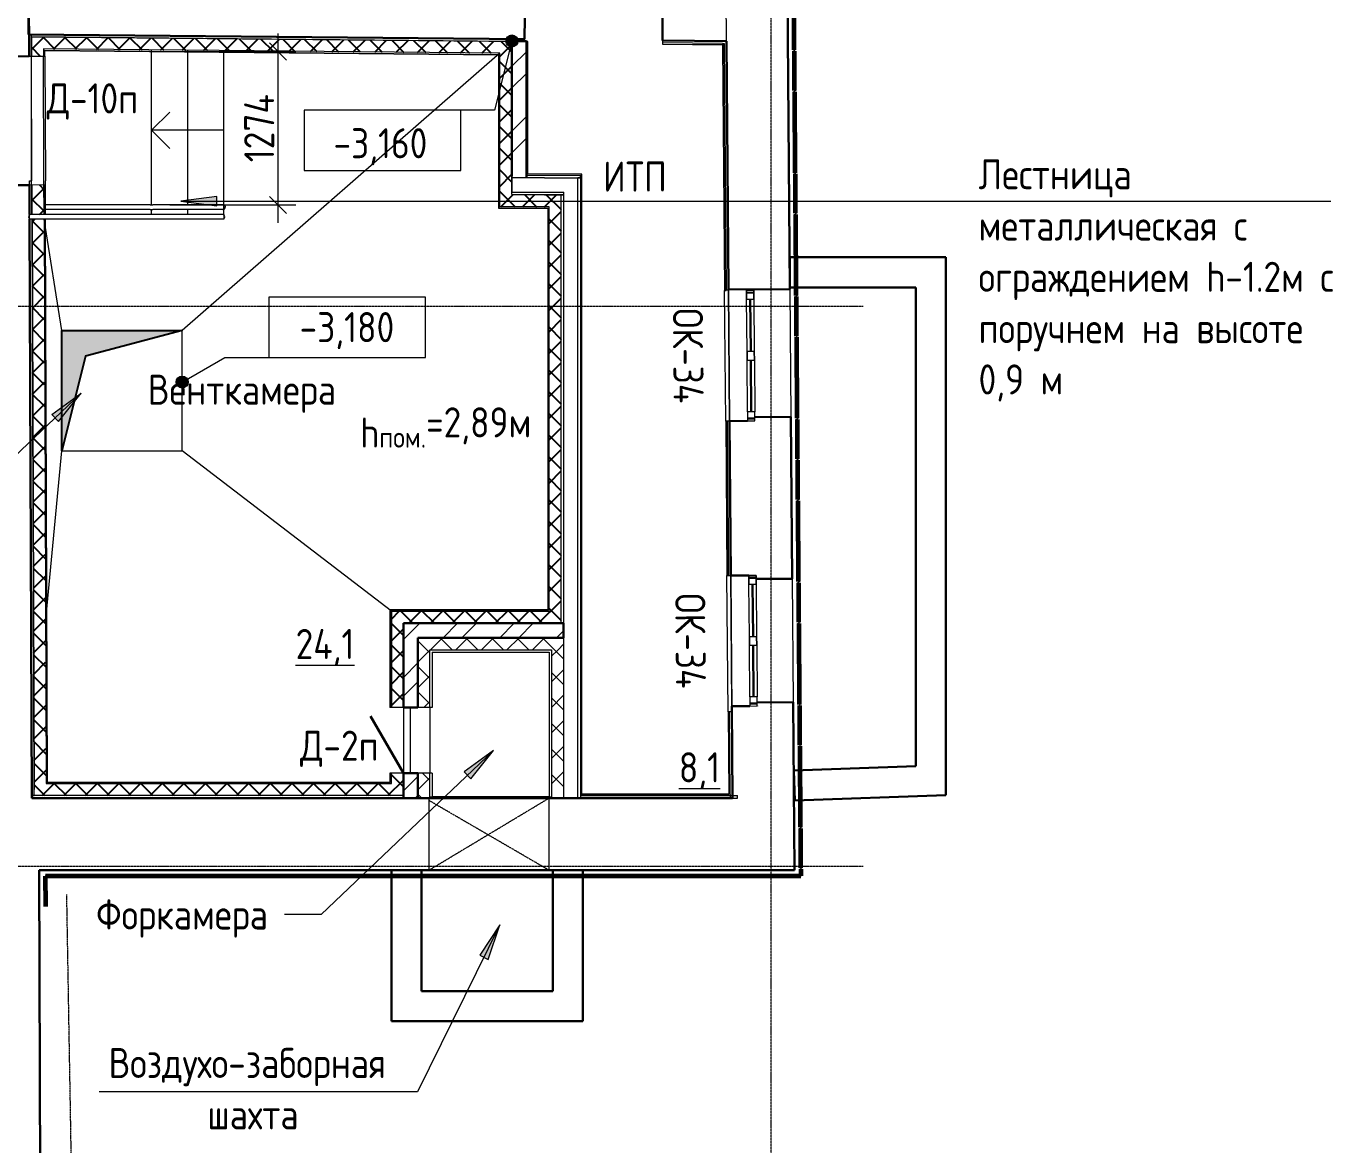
# Model space of a CAD drawing. Header units: millimetres. Extents: x 504091 to 2165846, y 135022 to 442887.
# Drawn here: x 617258 to 628117, y 203732 to 213026 of the extents above; entities that cross this region are included whole.
import ezdxf

# ---------------------------------------------------------------- set-up
doc = ezdxf.new("R2010")
doc.units = ezdxf.units.MM
for name, pattern in [('( Hidden )', [0.375, 0.25, -0.125]), ('ADSK_Линия сетки', [25, 20, -2.5, 0, -2.5]), ('ADSK_Штриховая_ш3 п1_5', [4.5, 3, -1.5]), ('ADSK_Штрихпунктирная 2 точки_ш15 п1_5 п1_5 п1_5', [19.5, 15, -1.5, 0, -1.5, 0, -1.5]), ('DASHED', [7, 5, -2, 0]), ('осеваяX2', [4, 2.5, -0.5, 0.5, -0.5])]:
    doc.linetypes.add(name, pattern=pattern)
doc.layers.get('Defpoints').update_dxf_attribs({"color": 255})
doc.layers.add('!Defpoints', color=255, linetype='Continuous', lineweight=5, plot=False)
for name, color, linetype, lineweight in [('_ Окна', 7, 'Continuous', 30), ('Аннотация', 7, 'Continuous', 9), ('ГИ', 204, 'DASHED', 70), ('Двери', 7, 'Continuous', 20), ('Лестницы', 7, 'Continuous', 18), ('Марки дверей', 7, 'Continuous', 20), ('Марки окон', 7, 'Continuous', 20), ('Марки помещений', 7, 'Continuous', 20), ('Ограждение', 7, 'Continuous', 18), ('Окна', 7, 'Continuous', 18), ('Оси', 165, 'осеваяX2', 13), ('отметки', 7, 'Continuous', 20), ('Перекрытие', 7, 'Continuous', 18), ('размеры', 7, 'Continuous', 9), ('Стены внутренние', 7, 'Continuous', 18), ('Стены наружные', 7, 'Continuous', 18), ('Стены несущие', 7, 'Continuous', 30), ('Стены отделка', 7, 'Continuous', 30), ('Стены перегородки', 7, 'Continuous', 30), ('Стены штриховка', 7, 'Continuous', 18), ('Стрелки вверх', 7, 'Continuous', 18)]:
    doc.layers.add(name, color=color, linetype=linetype, lineweight=lineweight)
doc.layers.add('Линии', color=7, linetype='Continuous', lineweight=9, true_color=0x00a600)
doc.layers.add('Штриховка', color=252, linetype='Continuous')
doc.styles.add('GOST Common_1', font='GOST_Common.ttf', dxfattribs={"width": 0.9, "height": 250})
doc.styles.add('GOST Common_2', font='GOST_Common.ttf', dxfattribs={"width": 0.9, "height": 200})
doc.dimstyles.new('ADSK_Основной_2_5_мм_Округление_до_1_мм', dxfattribs={"dimscale": 304.8, "dimtxt": 251.428749, "dimasz": 0.463911, "dimexe": 0.492126, "dimexo": 0.492126, "dimgap": 0.098425, "dimtad": 1, "dimdec": 0, "dimdsep": 46, "dimtxsty": 'GOST Common_1', "dimblk1": 'OBLIQUE', "dimblk2": 'OBLIQUE', "dimsah": 1, "dimcen": 0.09, "dimdle": 0.492126, "dimazin": 2, "dimtfac": 1, "dimtdec": 4, "dimtix": 1, "dimtmove": 0, "dimatfit": 3, "dimfxl": 0, "dimtvp": 1, "dimtolj": 1, "dimtzin": 0, "dimlwd": 20, "dimlwe": 20, "dimarcsym": 0})
pattern_1 = [(45, (568099.94, 197753.52), (-106.066, 106.066), []), (135, (568099.94, 197753.52), (-106.066, -106.066), [])]
pattern_2 = [(45, (568099.94, 197753.52), (-235.7317, 235.7317), []), (45, (568257.1, 197753.52), (-235.7317, 235.7317), [])]

# ---------------------------------------------------------------- blocks, each defined once
blk = doc.blocks.new('окна_rehau_двупольное - 1085х1220Н ОК34-3161617-План подвала')
at = {"layer": '_ Окна', "lineweight": 18}
for p, q in [((-542.5, -105), (-542.5, -45)), ((-542.5, -45), (-466.5, -45)), ((-466.5, -105), (-542.5, -105)), ((-466.5, -45), (-466.5, -105)), ((-35.5, -105), (-35.5, -45)), ((-35.5, -45), (40.5, -45)), ((40.5, -105), (-35.5, -105)), ((40.5, -45), (40.5, -105)), ((466.5, -45), (466.5, -105)), ((542.5, -45), (466.5, -45)), ((466.5, -105), (542.5, -105)), ((542.5, -105), (542.5, -45))]:
    blk.add_line(p, q, dxfattribs=at)
at = {"layer": '_ Окна'}
for p, q in [((-522.5, -105), (-522.5, -45)), ((-466.5, -75), (-35.5, -75)), ((40.5, -75), (466.5, -75)), ((522.5, -105), (522.5, -45))]:
    blk.add_line(p, q, dxfattribs=at)
at = {"layer": 'Окна'}
for p, q in [((-542.5, -45), (-542.5, -105)), ((-466.5, -45), (-542.5, -45)), ((-542.5, -105), (-466.5, -105)), ((-466.5, -45), (-35.5, -45)), ((-35.5, -105), (-466.5, -105)), ((40.5, -45), (-35.5, -45)), ((-35.5, -105), (40.5, -105)), ((40.5, -45), (466.5, -45)), ((466.5, -105), (40.5, -105)), ((542.5, -45), (466.5, -45)), ((466.5, -105), (542.5, -105)), ((542.5, -105), (542.5, -45))]:
    blk.add_line(p, q, dxfattribs=at)
blk = doc.blocks.new('AC_Дверь_Однопольная_Стальная - 545х1295 Л нов Д2п-6472559-План подвала')
at = {"layer": 'Двери', "lineweight": 30}
blk.add_line((-273, 60), (199, 333), dxfattribs=at)
blk = doc.blocks.new('Ограждение - 40-3256489-План подвала')
at = {"layer": 'Ограждение', "lineweight": 18}
blk.add_arc((0, 0), 20, 39.7748, 140.2252, dxfattribs=at)
blk = doc.blocks.new('Ограждение - 40-3098293-План подвала')
at = {"layer": 'Ограждение', "lineweight": 18}
blk.add_arc((0, 0), 20, 219.7748, 320.2252, dxfattribs=at)
blk = doc.blocks.new('Ограждение - Ограждение-3256397-План подвала')
at = {"layer": 'Ограждение'}
for p, q in [((49186, 13668), (49186, 13708)), ((50201, 13708), (49186, 13708)), ((50801, 13708), (50201, 13708)), ((50801, 13708), (50801, 13668)), ((50201, 13668), (49186, 13668)), ((50801, 13668), (50201, 13668))]:
    blk.add_line(p, q, dxfattribs=at)
for name, p, rotation in [('Ограждение - 40-3098293-План подвала', (49198, 13688), 269.9999999999997), ('Ограждение - 40-3256489-План подвала', (50789, 13688), 269.9999999999993)]:
    blk.add_blockref(name, p, dxfattribs=dict(rotation=rotation))
blk = doc.blocks.new('Тип перил - D40-V5-План подвала')
at = {"layer": 'Ограждение', "flags": 128}
for points in [[(50792, 13788), (50794, 13788), (50796, 13788), (50798, 13787), (50799, 13787), (50801, 13786), (50802, 13785), (50803, 13785), (50804, 13784), (50805, 13783), (50806, 13782), (50807, 13782), (50808, 13781), (50808, 13780), (50809, 13779), (50809, 13779), (50810, 13778), (50810, 13778), (50810, 13777), (50811, 13776), (50811, 13776), (50811, 13775), (50811, 13775), (50811, 13774), (50812, 13774), (50812, 13773), (50812, 13773), (50812, 13773), (50812, 13772), (50812, 13772), (50812, 13771), (50812, 13771), (50812, 13771), (50812, 13770), (50812, 13770), (50812, 13769), (50812, 13769), (50812, 13769), (50812, 13768), (50812, 13768), (50812, 13768)], [(50792, 13748), (50794, 13748), (50796, 13748), (50798, 13749), (50799, 13749), (50801, 13750), (50802, 13750), (50803, 13751), (50804, 13752), (50805, 13753), (50806, 13753), (50807, 13754), (50808, 13755), (50808, 13756), (50809, 13756), (50809, 13757), (50810, 13758), (50810, 13758), (50810, 13759), (50811, 13759), (50811, 13760), (50811, 13760), (50811, 13761), (50811, 13761), (50812, 13762), (50812, 13762), (50812, 13763), (50812, 13763), (50812, 13764), (50812, 13764), (50812, 13764), (50812, 13765), (50812, 13765), (50812, 13766), (50812, 13766), (50812, 13766), (50812, 13767), (50812, 13767), (50812, 13767), (50812, 13768), (50812, 13768)]]:
    blk.add_lwpolyline(points, dxfattribs=at)
blk = doc.blocks.new('Тип перил - Перила_Внутренний_-V6-План подвала')
at = {"layer": 'Ограждение'}
for p, q in [((50190, 13788), (49319, 13788)), ((50190, 13748), (49319, 13748)), ((50190, 13788), (50212, 13788)), ((50190, 13748), (50212, 13748)), ((50801, 13788), (50212, 13788)), ((50801, 13748), (50212, 13748)), ((50801, 13748), (50801, 13788))]:
    blk.add_line(p, q, dxfattribs=at)
blk = doc.blocks.new('Высотные отметки - Рамка-12095-План подвала')
at = {"layer": 'Аннотация', "lineweight": 20}
for p, q in [((-6.5, 0), (-6.5, 5)), ((-6.5, 5), (6.5, 5)), ((6.5, 5), (6.5, 0)), ((6.5, 0), (-6.5, 0))]:
    blk.add_line(p, q, dxfattribs=at)
blk = doc.blocks.new('_Oblique')
at = {"color": 0, "linetype": 'ByBlock', "lineweight": -2}
blk.add_line((-0.5, -0.5), (0.5, 0.5), dxfattribs=at)
blk = doc.blocks.new('*D471')
at = {"layer": 'Defpoints', "color": 0, "lineweight": 20, "transparency": 16777216}
for p in [(618301, 212815), (618301, 211541), (619350, 211541)]:
    blk.add_point(p, dxfattribs=at)
at = {"layer": 'размеры', "color": 0, "lineweight": 20, "transparency": 16777216}
for p, q in [((619350, 212965), (619350, 211391)), ((618451, 212815), (619500, 212815)), ((618451, 211541), (619500, 211541))]:
    blk.add_line(p, q, dxfattribs=at)
at = {"layer": 'размеры', "color": 0, "lineweight": 20, "transparency": 16777216, "xscale": 141.4, "yscale": 141.4, "zscale": 141.4}
for p, rotation in [((619350, 212815), 90), ((619350, 211541), 270)]:
    blk.add_blockref('_Oblique', p, dxfattribs=dict(at, rotation=rotation))
at = {"layer": 'размеры', "color": 0, "lineweight": 20, "transparency": 16777216, "insert": (619195, 212178), "char_height": 250, "width": 726.16, "attachment_point": 5, "rotation": 90, "style": 'GOST Common_1'}
blk.add_mtext('\\A1;1274', dxfattribs=at)
blk = doc.blocks.new('оси')
at = {"layer": 'Оси', "linetype": 'ADSK_Линия сетки'}
for p, q in [((61850, -2196.5), (61850, 46378)), ((-3614.3, 15100), (62615.4, 15100)), ((-3614.3, 10450), (62615.4, 10450))]:
    blk.add_line(p, q, dxfattribs=at)

msp = doc.modelspace()

# ---------------------------------------------------------------- hatches: boundary and pattern name
at = {"layer": 'Аннотация', "lineweight": 9}
for points in [[(618542.4612, 211571.6774), (618842.4612, 211532.1816), (618842.4612, 211611.1731)], [(617716.328, 209977.0515), (617471.5601, 209799.151), (617525.9444, 209741.8622)], [(621143.0957, 207008.5847), (620898.5291, 206830.4077), (620952.9781, 206773.1804)], [(621195.7859, 205559.4786), (621027.3566, 205308.0994), (621098.1574, 205273.0723)]]:
    msp.add_hatch(color=256, dxfattribs=at).paths.add_polyline_path(points)
at = {"layer": 'отметки'}
h = msp.add_hatch(color=256, dxfattribs=at)
edge = h.paths.add_edge_path()
edge.add_arc((621295.0675, 212902.2218), 50, 0, 360)
h = msp.add_hatch(color=256, dxfattribs=at)
edge = h.paths.add_edge_path()
edge.add_arc((618554.7001, 210068.9746), 50, 0, 360)
at = {"layer": 'Стены внутренние', "lineweight": 9}
h = msp.add_hatch(dxfattribs=at)
h.set_pattern_fill('ANSI32', color=256, scale=40)
h.set_pattern_definition([(45, (568099.94, 197753.52), (-269.4077, 269.4077), []), (45, (568279.54, 197753.52), (-269.4077, 269.4077), [])])
h.paths.add_polyline_path([(621295.0323, 211766.2047), (621415.0323, 211766.2047), (621415.0675, 212902.2218), (621397.0452, 212902.2218), (621397.0056, 212898.0426), (621295.0675, 212898.0426), (621295.0675, 211853.3458)])
h = msp.add_hatch(dxfattribs=at)
h.set_pattern_fill('FP_2', color=256, style=0, pattern_type=2)
h.set_pattern_definition(pattern_2)
h.paths.add_polyline_path([(620513.5662, 207944.7893), (621724.2546, 207944.7893), (621724.2546, 208064.7893), (620393.5662, 208064.7893), (620393.5662, 207944.7893), (620453.5662, 207944.7893)])
h = msp.add_hatch(dxfattribs=at)
h.set_pattern_fill('FP_2', color=256, style=0, pattern_type=2)
h.set_pattern_definition(pattern_2)
h.paths.add_polyline_path([(620393.5662, 206612.9513), (620513.5662, 206612.9513), (620513.5662, 206649.2999), (620393.5662, 206649.2999), (620393.5662, 206632.9513)])
h.paths.add_polyline_path([(620513.5662, 207515.6299), (620513.5662, 207944.7893), (620393.5662, 207944.7893), (620393.5662, 207515.6299), (620453.5662, 207515.6299)])
h = msp.add_hatch(dxfattribs=at)
h.set_pattern_fill('FP_3', color=256, style=0, pattern_type=2)
h.set_pattern_definition(pattern_1)
h.paths.add_polyline_path([(620613.5662, 207844.7893), (621724.2546, 207844.7893), (621724.2546, 207944.7893), (620513.5662, 207944.7893), (620513.5662, 207844.7893)])
h = msp.add_hatch(dxfattribs=at)
h.set_pattern_fill('FP_3', color=256, style=0, pattern_type=2)
h.set_pattern_definition(pattern_1)
h.paths.add_polyline_path([(620613.5662, 206612.9513), (620613.5662, 206649.2999), (620513.5662, 206649.2999), (620513.5662, 206612.9513)])
h.paths.add_polyline_path([(620513.5662, 207515.6299), (620613.5662, 207515.6299), (620613.5662, 207844.7893), (620513.5662, 207844.7893), (620513.5662, 207727.1439)])
h = msp.add_hatch(dxfattribs=at)
h.set_pattern_fill('FP_3', color=256, style=0, pattern_type=2)
h.set_pattern_definition(pattern_1)
h.paths.add_polyline_path([(621724.2546, 206612.9513), (621724.2546, 207844.7893), (621624.2546, 207844.7893), (621624.2546, 206612.9513)])
h = msp.add_hatch(dxfattribs=at)
h.set_pattern_fill('FP_2', color=256, style=0, pattern_type=2)
h.set_pattern_definition(pattern_2)
h.paths.add_polyline_path([(620453.5662, 206649.2999), (620513.5662, 206649.2999), (620513.5662, 206820.4513), (620393.5662, 206820.4513), (620393.5662, 206649.2999)])
h.paths.add_polyline_path([(620513.5662, 207365.4513), (620513.5662, 207515.6299), (620393.5662, 207515.6299), (620393.5662, 207365.4513), (620453.5662, 207365.4513)])
h = msp.add_hatch(dxfattribs=at)
h.set_pattern_fill('FP_3', color=256, style=0, pattern_type=2)
h.set_pattern_definition(pattern_1)
h.paths.add_polyline_path([(620513.5662, 206649.2999), (620613.5662, 206649.2999), (620613.5662, 206820.4513), (620513.5662, 206820.4513), (620513.5662, 206689.9004)])
h.paths.add_polyline_path([(620603.8509, 207365.4513), (620613.5662, 207365.4513), (620613.5662, 207515.6299), (620513.5662, 207515.6299), (620513.5662, 207365.4513)])
at = {"layer": 'Штриховка'}
h = msp.add_hatch(dxfattribs=at)
h.set_pattern_fill('ANSI37', color=256, scale=40)
h.set_pattern_definition([(45, (568099.94, 197753.52), (-89.80256, 89.80256), []), (135, (568099.94, 197753.52), (-89.80256, -89.80256), [])])
h.paths.add_polyline_path([(617407.1162, 211421.374), (617307.1158, 211421.374), (617324.5564, 206632.9513), (620393.5662, 206632.9513), (620393.5662, 206820.4513), (620293.5662, 206820.4513), (620293.5662, 206732.9513), (617424.1925, 206732.9513)])
h.paths.add_polyline_path([(621295.0675, 212899.0066), (617301.5964, 212936.7708), (617302.1822, 212775.9384), (617402.1812, 212776.3026), (617401.9644, 212835.8195), (621195.0675, 212799.95), (621195.0675, 211526.7052), (621604.2546, 211525.425), (621604.2546, 208164.7893), (620293.5662, 208164.7893), (620293.5662, 207365.4513), (620393.5662, 207365.4513), (620393.5662, 208064.7893), (621704.2546, 208064.7893), (621704.2546, 211625.1113), (621565.9656, 211625.544), (621295.0675, 211626.3916), (621295.0675, 211626.3918), (621295.0675, 211777.4561)])
h.paths.add_polyline_path([(617406.0784, 211706.3097), (617306.0793, 211705.9455), (617306.9701, 211461.374), (617406.9705, 211461.374)], flags=17)
h = msp.add_hatch(color=256, dxfattribs=at)
h.dxf.hatch_style = 1
h.paths.add_polyline_path([(617554.7001, 209498.5269), (617554.7001, 210498.5269), (618554.7001, 210498.5269), (617752.1946, 210283.4962)])

# ---------------------------------------------------------------- linework, layer by layer
at = {"layer": '!Defpoints', "color": 4, "lineweight": 20}
msp.add_lwpolyline([(613421.5875, 218584.8405), (613350.8155, 241332.3278), (623406.8071, 241332.3278), (623695.1603, 205962.9513), (617416.4749, 205962.9513), (617419.2163, 205712.9513)], dxfattribs=at)
at = {"layer": 'Аннотация', "lineweight": 9}
for p, q in [((618542.4612, 211571.6774), (628100.2229, 211571.6774)), ((617525.9444, 209741.8622), (617716.328, 209977.0515)), ((621143.0957, 207008.5847), (619710.7122, 205645.7397)), ((621143.0957, 207008.5847), (620898.5291, 206830.4077)), ((620952.9781, 206773.1804), (621143.0957, 207008.5847)), ((620898.5291, 206830.4077), (620952.9781, 206773.1804)), ((619411.0987, 205645.7397), (619405.3706, 205645.7397)), ((619710.7122, 205645.7397), (619411.0987, 205645.7397)), ((621195.7859, 205559.4786), (620509.1423, 204171.5589)), ((621195.7859, 205559.4786), (621027.3566, 205308.0994)), ((621098.1574, 205273.0723), (621195.7859, 205559.4786)), ((621027.3566, 205308.0994), (621098.1574, 205273.0723)), ((620334.1526, 204171.5589), (617866.0358, 204171.5589)), ((620509.1423, 204171.5589), (620334.1526, 204171.5589))]:
    msp.add_line(p, q, dxfattribs=at)
msp.add_lwpolyline([(618542.4612, 211571.6774), (618842.4612, 211532.1816), (618842.4612, 211611.1731)], close=True, dxfattribs=at)
msp.add_lwpolyline([(617525.9444, 209741.8622), (617471.5601, 209799.151), (617716.328, 209977.0515), (616713.8881, 209025.4343), (615344.893, 209025.4343)], dxfattribs=at)
at = {"layer": 'ГИ', "linetype": '( Hidden )', "lineweight": 60, "ltscale": 20}
msp.add_lwpolyline([(561122.148, 225839.1126), (561122.148, 241164.6667), (571393.465, 241086.4776), (571508.6963, 218416.0475), (585852.3341, 218416.0475), (585852.3341, 241150.9484), (598946.1505, 241179.1615), (598946.8288, 240973.5225), (604245.6676, 240973.5225), (604245.6676, 233869.9907), (598970.5919, 233869.9907), (599021.1136, 218454.8405), (606766.7913, 218454.8405), (606766.7913, 218584.8405), (613421.6646, 218584.8405), (613350.8155, 241332.3278), (623406.8071, 241332.3278), (623695.1603, 205962.9513), (617416.4749, 205962.9513), (617419.2163, 205712.9513)], dxfattribs=at)
at = {"layer": 'Лестницы'}
for p, q in [((618301.3344, 211540.9954), (618301.3344, 212827.3146)), ((618601.3344, 211541.374), (618601.3344, 212824.4776)), ((618601.3344, 211541.374), (618601.3344, 212824.4776)), ((618901.3344, 211541.374), (618901.3344, 212821.6407)), ((618901.3344, 211541.374), (618901.3344, 212821.6407)), ((618301.3344, 211461.374), (618301.3344, 211501.7527)), ((618601.3344, 211461.374), (618601.3344, 211501.374)), ((618601.3344, 211461.374), (618601.3344, 211501.374)), ((618901.3344, 211461.374), (618901.3344, 211501.374)), ((618901.3344, 211461.374), (618901.3344, 211501.374))]:
    msp.add_line(p, q, dxfattribs=at)
at = {"layer": 'Линии', "color": 7, "linetype": 'ADSK_Штриховая_ш3 п1_5'}
for p, q in [((620604.2546, 206612.9513), (620604.2546, 206012.9513)), ((621604.2546, 206612.9513), (620604.2546, 206612.9513)), ((620604.2546, 206012.9513), (621604.2546, 206612.9513)), ((621604.2546, 206012.9513), (620604.2546, 206593.8021)), ((621604.2546, 206012.9513), (621604.2546, 206612.9513)), ((620604.2546, 206012.9513), (621604.2546, 206012.9513))]:
    msp.add_line(p, q, dxfattribs=at)
at = {"layer": 'Линии', "color": 7, "linetype": 'ADSK_Штрихпунктирная 2 точки_ш15 п1_5 п1_5 п1_5'}
msp.add_line((617740.8022, 197396.0537), (617595.9429, 205812.9513), dxfattribs=at)
at = {"layer": 'отметки', "lineweight": 20}
for p, q in [((621295.0675, 212902.2218), (621150.6095, 212327.3901)), ((621150.6095, 212327.3901), (620219.4017, 212327.3901)), ((618554.7001, 210068.9746), (618910.3223, 210274.2932)), ((618910.3223, 210274.2932), (619925.8879, 210274.2932))]:
    msp.add_line(p, q, dxfattribs=at)
at = {"layer": 'отметки'}
for centre in [(621295.0675, 212902.2218), (618554.7001, 210068.9746)]:
    msp.add_circle(centre, 50, dxfattribs=at)
at = {"layer": 'Перекрытие'}
for p, q in [((623077.9387, 212900.7235), (623077.9271, 212902.1461)), ((617301.3344, 212775.9353), (617301.3344, 211705.9282)), ((618301.3344, 211540.9954), (618301.3344, 212827.3146)), ((621195.0675, 212799.95), (618554.7001, 210498.5269)), ((618301.3344, 211461.374), (618301.3344, 211501.7527)), ((617554.7001, 210498.5269), (617407.1155, 211421.5561)), ((618554.7001, 210498.5269), (617554.7001, 210498.5269)), ((617554.7001, 210498.5269), (617554.7001, 209498.5269)), ((618554.7001, 209498.5269), (618554.7001, 210498.5269)), ((617419.3416, 208064.7893), (617554.7001, 209498.5269)), ((617554.7001, 209498.5269), (618554.7001, 209498.5269)), ((620293.5662, 208164.7893), (618554.7001, 209498.5269)), ((620393.5662, 207365.4513), (620393.5662, 206820.4513)), ((620453.5662, 206820.4513), (620453.5662, 207365.4513)), ((620613.5662, 207365.4513), (620613.5662, 206820.4513))]:
    msp.add_line(p, q, dxfattribs=at)
at = {"layer": 'Стены внутренние'}
for p, q in [((621400.5996, 212902.2218), (621400.7479, 212917.9554)), ((617305.9515, 211740.9453), (617302.1819, 212775.9384)), ((617285.952, 211740.8724), (617305.9519, 211740.9453)), ((617286.0795, 211705.8727), (617285.952, 211740.8724)), ((623094.7206, 210836.4275), (623103.5938, 209744.9636)), ((623103.9872, 209744.9668), (623095.1077, 210837.2019)), ((623605.0909, 210841.3479), (623613.7265, 209779.1118)), ((623114.0304, 208461.192), (623123.231, 207329.4582)), ((623123.2442, 207376.231), (623114.4238, 208461.1952)), ((623624.6508, 208435.3421), (623632.9834, 207410.376))]:
    msp.add_line(p, q, dxfattribs=at)
at = {"layer": 'Стены наружные'}
for p, q in [((617405.9515, 211741.1274), (617402.1812, 212776.3026)), ((617414.1811, 212776.3464), (617417.9515, 211741.1711)), ((623071.5949, 209744.7034), (623062.7745, 210829.6676)), ((623091.2321, 207329.1981), (623082.0315, 208460.9318))]:
    msp.add_line(p, q, dxfattribs=at)
at = {"layer": 'Стены несущие'}
for p, q in [((617282.1823, 212775.8656), (617264.1698, 217721.3322)), ((623605.0909, 210841.3479), (623565.3388, 215731.1228)), ((617281.2939, 213336.8029), (617277.7121, 212956.8198)), ((621400.7479, 212917.9554), (621404.3297, 213297.9386)), ((622550.321, 213287.1363), (622546.7392, 212907.1532)), ((617277.7121, 212956.8198), (621400.7479, 212917.9554)), ((621295.0675, 212902.2218), (621295.0675, 211777.4561)), ((621415.0675, 212902.2218), (621295.0675, 212902.2218)), ((621415.0317, 211766.0169), (621415.0675, 212902.2218)), ((622546.7392, 212907.1532), (623078.3205, 212902.1424)), ((623078.3205, 212902.1424), (623095.1077, 210837.2019)), ((616772.1857, 212774.0081), (617282.1823, 212775.8656)), ((617286.0795, 211705.8727), (616776.0829, 211704.0152)), ((617286.97, 211461.374), (617286.0795, 211705.8727)), ((617304.6291, 206612.9513), (617287.1157, 211421.374)), ((624900.4732, 211105.3098), (623604.9774, 211105.3098)), ((623604.9774, 211105.3098), (623604.9774, 210855.3098)), ((624900.4732, 206637.0781), (624900.4732, 211105.3098)), ((623095.1077, 210837.2019), (623605.0909, 210841.3479)), ((623604.9774, 210855.3098), (624650.4732, 210855.3098)), ((624650.4732, 210855.3098), (624650.4732, 206878.2923)), ((623253.9822, 209746.1862), (623103.9872, 209744.9668)), ((623103.9872, 209744.9668), (623114.4238, 208461.1952)), ((623613.7265, 209779.1118), (623313.7364, 209776.673)), ((623313.9884, 209745.674), (623313.9803, 209746.6739)), ((623624.6508, 208435.3421), (623613.7265, 209779.1118)), ((623114.4238, 208461.1952), (623264.4188, 208462.4146)), ((623324.6607, 208432.9033), (623624.6508, 208435.3421)), ((621724.2546, 208064.7893), (620393.5662, 208064.7893)), ((620393.5662, 207365.4513), (620393.5662, 208064.7893)), ((621724.2546, 207944.7893), (621724.2546, 208064.7893)), ((620513.5662, 207944.7893), (621724.2546, 207944.7893)), ((620513.5662, 207365.4513), (620513.5662, 207944.7893)), ((623632.9834, 207410.376), (623332.9933, 207407.9372)), ((623644.344, 206012.9513), (623632.9834, 207410.376)), ((620513.5662, 207365.4513), (620393.5662, 207365.4513)), ((623273.2392, 207377.4504), (623123.2442, 207376.231)), ((623123.2442, 207376.231), (623129.4494, 206612.9513)), ((623333.2454, 207376.9382), (623333.2372, 207377.9382)), ((624650.4732, 206878.2923), (623637.6037, 206842.049)), ((620513.5662, 206820.4513), (620393.5662, 206820.4513)), ((620393.5662, 206612.9513), (620393.5662, 206820.4513)), ((620513.5662, 206820.4513), (620513.5662, 206612.9513)), ((623637.6037, 206842.049), (623646.5437, 206592.2089)), ((623129.4494, 206612.9513), (617304.6291, 206612.9513)), ((623646.5437, 206592.2089), (624900.4732, 206637.0781)), ((617366.1698, 206012.9513), (623644.344, 206012.9513)), ((617391.8674, 197576.4618), (617366.1698, 206012.9513)), ((620294.9373, 206012.9513), (620294.9373, 204759.0633)), ((620544.9373, 205009.0633), (620544.9373, 206012.9513)), ((621634.9373, 206012.9513), (621634.9373, 205009.0633)), ((621884.9373, 204759.0633), (621884.9373, 206012.9513)), ((621634.9373, 205009.0633), (620544.9373, 205009.0633)), ((620294.9373, 204759.0633), (621884.9373, 204759.0633))]:
    msp.add_line(p, q, dxfattribs=at)
at = {"layer": 'Стены отделка', "lineweight": 9}
for p, q in [((617301.5235, 212956.7724), (617281.5237, 212956.6996)), ((617301.5235, 212956.7724), (617301.3344, 212936.7733)), ((621397.1948, 212918.0417), (617301.5235, 212956.7724)), ((617302.1822, 212775.9384), (617301.5235, 212956.7724)), ((617301.3344, 212936.7733), (621397.0056, 212898.0426)), ((621295.0675, 212899.0088), (617301.5961, 212936.7731)), ((617301.5961, 212936.7731), (617302.1819, 212775.9384)), ((621397.0056, 212898.0426), (621397.1948, 212918.0417)), ((621427.181, 212897.7573), (621415.0675, 212897.8718)), ((621427.0675, 212885.7578), (621427.181, 212897.7573)), ((621427.0675, 211797.9794), (621427.0675, 212885.7578)), ((622546.544, 212907.1729), (622546.2414, 212875.1744)), ((622546.2414, 212875.1744), (623046.1837, 212870.4467)), ((623057.9249, 212902.3371), (622546.544, 212907.1729)), ((623046.0862, 212882.4481), (623058.0875, 212882.3346)), ((623046.1837, 212870.4467), (623062.7745, 210829.6676)), ((623057.9393, 212900.5609), (623057.9249, 212902.3371)), ((623077.9387, 212900.7235), (623057.9393, 212900.5609)), ((623094.7206, 210836.4275), (623077.9387, 212900.7235)), ((617282.1823, 212775.8656), (617414.1811, 212776.3464)), ((621195.0675, 212799.95), (617401.9644, 212835.8195)), ((617401.9644, 212835.8195), (617402.1812, 212776.3026)), ((617414.0086, 212823.705), (621183.0675, 212788.063)), ((617414.1811, 212776.3464), (617414.0086, 212823.705)), ((621183.0675, 212788.063), (621183.0675, 211514.7427)), ((621195.0675, 211526.7052), (621195.0675, 212799.95)), ((621295.0675, 211626.3916), (621295.0675, 211777.4561)), ((621415.0323, 211786.3886), (621864.2546, 211784.6115)), ((621874.2546, 211796.5802), (621427.0675, 211797.9794)), ((621844.2546, 211764.674), (621864.1873, 211764.6116)), ((621864.2546, 211764.6594), (621844.2546, 211764.6594)), ((621864.1873, 211764.6116), (621864.2499, 211784.6115)), ((621864.2546, 211784.6115), (621864.2546, 206612.9513)), ((621876.2546, 206644.9513), (621876.2546, 211794.574)), ((617418.0783, 211706.3535), (617286.0795, 211705.8727)), ((617286.0795, 211705.8727), (617286.97, 211461.374)), ((617406.9698, 211461.5561), (617405.9515, 211741.1274)), ((617418.9699, 211461.5561), (617417.9515, 211741.1711)), ((621726.3652, 211625.0421), (621726.4278, 211645.042)), ((621704.2546, 211625.1116), (621295.0675, 211626.3918)), ((621295.0675, 211626.3916), (621565.9656, 211625.544)), ((621565.9656, 211625.544), (621726.3652, 211625.0421)), ((621704.2546, 208064.7893), (621704.2546, 211625.1116)), ((621724.2546, 211625.0633), (621704.2546, 211625.0633)), ((621183.0675, 211514.7427), (621592.2546, 211513.4624)), ((621604.2546, 211525.425), (621195.0675, 211526.7052)), ((621592.2546, 211513.4624), (621592.2546, 208176.7893)), ((621604.2546, 208164.7893), (621604.2546, 211525.425)), ((617287.1157, 211421.374), (617304.5562, 206632.9514)), ((617407.1155, 211421.5561), (617424.1925, 206732.9513)), ((617436.1489, 206744.9513), (617419.1156, 211421.5561)), ((623062.7745, 210829.6676), (623074.7741, 210829.7651)), ((623074.7213, 210836.2649), (623094.7206, 210836.4275)), ((623074.7741, 210829.7651), (623074.7213, 210836.2649)), ((623103.5938, 209744.9636), (623071.5949, 209744.7034)), ((623071.5949, 209744.7034), (623082.0315, 208460.9318)), ((623083.5945, 209744.801), (623083.6026, 209743.801)), ((623114.0304, 208461.192), (623103.5938, 209744.9636)), ((623082.0315, 208460.9318), (623114.0304, 208461.192)), ((621592.2546, 208176.7893), (620281.5662, 208176.7893)), ((620281.5662, 208176.7893), (620281.5662, 207365.4513)), ((620293.5662, 208164.7893), (621604.2546, 208164.7893)), ((620293.5662, 208164.7893), (620293.5662, 207365.4513)), ((621704.2546, 208064.7893), (621724.2546, 208064.7893)), ((620613.5662, 207844.7893), (621624.2546, 207844.7893)), ((621624.2546, 207844.7893), (621624.2546, 206612.9513)), ((620633.5662, 207824.7893), (620633.5662, 207365.4513)), ((620633.5662, 207824.7893), (621604.2546, 207824.7893)), ((621604.2546, 207824.7893), (621604.2546, 206622.9513)), ((620393.5662, 207365.4513), (620281.5662, 207365.4513)), ((620633.5662, 207365.4513), (620513.5662, 207365.4513)), ((623123.231, 207329.4582), (623091.2321, 207329.1981)), ((623091.2321, 207329.1981), (623096.7948, 206644.9513)), ((623129.056, 206612.9513), (623123.231, 207329.4582)), ((620281.5662, 206820.4513), (620281.5662, 206744.9513)), ((620393.5662, 206820.4513), (620281.5662, 206820.4513)), ((620293.5662, 206732.9513), (620293.5662, 206820.4513)), ((620633.5662, 206820.4513), (620513.5662, 206820.4513)), ((620633.5662, 206820.4513), (620633.5662, 206622.9513)), ((617324.556, 206632.9513), (617324.3739, 206682.9513)), ((617324.5561, 206633.0242), (617324.3743, 206682.9514)), ((617424.1925, 206732.9513), (620293.5662, 206732.9513)), ((617436.1489, 206744.9513), (620281.5662, 206744.9513)), ((617304.5562, 206632.9514), (617324.5561, 206633.0242)), ((617304.6291, 206632.9513), (617304.6291, 206612.9513)), ((620393.5662, 206632.9513), (617304.6291, 206632.9513)), ((620613.5662, 206612.9513), (620613.5662, 206622.9513)), ((621604.2546, 206622.9513), (620633.5662, 206622.9513)), ((621864.2546, 206632.9513), (623169.0546, 206632.9513)), ((623096.7948, 206644.9513), (621876.2546, 206644.9513)), ((623108.8114, 206642.9513), (623109.0566, 206612.7888)), ((623109.0566, 206612.7888), (623129.056, 206612.9513)), ((623129.4494, 206612.9513), (623169.0546, 206612.9513)), ((623169.0546, 206612.9513), (623169.0546, 206632.9513))]:
    msp.add_line(p, q, dxfattribs=at)
at = {"layer": 'Стены перегородки', "lineweight": 18}
for p, q in [((621566.4036, 211765.5433), (621295.0675, 211766.3923)), ((621295.0675, 211766.3923), (621295.0675, 211646.3917)), ((621566.4036, 211765.5433), (621844.2546, 211764.674)), ((621844.2546, 206612.9513), (621844.2546, 211764.674)), ((621295.0675, 211646.3917), (621566.0281, 211645.5439)), ((621566.0281, 211645.5439), (621726.4278, 211645.042)), ((621724.2546, 211645.0488), (621724.2546, 206612.9513))]:
    msp.add_line(p, q, dxfattribs=at)
at = {"layer": 'Стены штриховка'}
for p, q in [((623078.3205, 212902.1424), (623075.2309, 213282.1884)), ((621425.0675, 211795.9857), (621425.0675, 212885.7767)), ((621425.0675, 212885.7767), (621427.0675, 212885.7578)), ((622546.2603, 212877.1743), (623048.1677, 212872.428)), ((623046.0862, 212882.4481), (622546.3549, 212887.1738)), ((623048.1677, 212872.428), (623064.7745, 210829.6838)), ((623058.0875, 212882.3346), (623074.7213, 210836.2649)), ((617412.0012, 212825.7241), (621185.0675, 212790.0441)), ((617412.1811, 212776.3391), (617412.0012, 212825.7241)), ((621185.0675, 212790.0441), (621185.0675, 211516.7365)), ((621876.2546, 211794.574), (621425.0675, 211795.9857)), ((621874.2546, 206642.9513), (621874.2546, 211796.5802)), ((621876.2546, 211796.574), (621874.2546, 211796.5802)), ((621876.2546, 211794.574), (621876.2546, 211796.574)), ((617306.079, 211705.9455), (617306.9698, 211461.374)), ((617306.9701, 211461.374), (617306.0793, 211705.9455)), ((617416.9699, 211461.5561), (617416.0783, 211706.3462)), ((621185.0675, 211516.7365), (621594.2546, 211515.4562)), ((621594.2546, 211515.4562), (621594.2546, 208174.7893)), ((617307.1155, 211421.374), (617324.3739, 206682.9513)), ((617324.3743, 206682.9514), (617307.1158, 211421.374)), ((617434.1561, 206742.9513), (617417.1156, 211421.5561)), ((623073.5948, 209744.7197), (623084.0314, 208460.9481)), ((623083.6026, 209743.801), (623094.0311, 208461.0294)), ((621594.2546, 208174.7893), (620283.5662, 208174.7893)), ((620283.5662, 208174.7893), (620283.5662, 207365.4513)), ((620613.5662, 207365.4513), (620613.5662, 207844.7893)), ((623093.232, 207329.2143), (623098.8111, 206642.9513)), ((623108.8114, 206642.9513), (623103.2317, 207329.2956)), ((620283.5662, 206820.4513), (620283.5662, 206742.9513)), ((620613.5662, 206622.9513), (620613.5662, 206820.4513)), ((620283.5662, 206742.9513), (617434.1561, 206742.9513)), ((620613.5662, 206622.9513), (620633.5662, 206622.9513)), ((621604.2546, 206622.9513), (621624.2546, 206622.9513)), ((623098.8111, 206642.9513), (621874.2546, 206642.9513))]:
    msp.add_line(p, q, dxfattribs=at)
at = {"layer": 'Стрелки вверх'}
for p, q in [((618301.3344, 212160.5082), (618451.3344, 212310.5082)), ((618601.3344, 212160.5082), (618301.3344, 212160.5082)), ((618301.3344, 212160.5082), (618451.3344, 212010.5082)), ((618901.3344, 212160.5082), (618601.3344, 212160.5082))]:
    msp.add_line(p, q, dxfattribs=at)
at = {"layer": 'Штриховка'}
msp.add_lwpolyline([(617554.7001, 209498.5269), (617554.7001, 210498.5269), (618554.7001, 210498.5269), (617752.1946, 210283.4962)], close=True, dxfattribs=at)

# ---------------------------------------------------------------- block references
at = {"layer": 'Двери', "color": 8, "true_color": 0x7f7f7f, "rotation": 90}
msp.add_blockref('AC_Дверь_Однопольная_Стальная - 545х1295 Л нов Д2п-6472559-План подвала', (620453.5662, 207092.9513), dxfattribs=at)
at = {"layer": 'Ограждение'}
for name in ['Тип перил - Перила_Внутренний_-V6-План подвала', 'Тип перил - D40-V5-План подвала', 'Ограждение - Ограждение-3256397-План подвала']:
    msp.add_blockref(name, (568099.9373, 197753.5225), dxfattribs=at)
at = {"layer": 'Окна', "rotation": 270.465783681016}
for p in [(623354.5686, 210289.5218), (623373.8256, 207920.7861)]:
    msp.add_blockref('окна_rehau_двупольное - 1085х1220Н ОК34-3161617-План подвала', p, dxfattribs=at)
at = {"layer": 'отметки', "lineweight": 20, "extrusion": (0, 0, -1), "xscale": 99.99999999999993, "yscale": 99.99999999999993, "zscale": 99.99999999999993, "rotation": 180}
msp.add_blockref('Высотные отметки - Рамка-12095-План подвала', (-620219.4017, 212327.3901), dxfattribs=at)
at = {"layer": 'отметки', "lineweight": 20, "extrusion": (0, 0, -1), "xscale": 99.99999999999993, "yscale": 99.99999999999993, "zscale": 99.99999999999993}
msp.add_blockref('Высотные отметки - Рамка-12095-План подвала', (-619925.8879, 210274.2932), dxfattribs=at)
at = {"layer": 'Штриховка'}
msp.add_blockref('оси', (561599.5026, 195598.5225), dxfattribs=at)

# ---------------------------------------------------------------- texts
at = {"layer": 'Аннотация', "lineweight": 9, "char_height": 250, "attachment_point": 1, "line_spacing_factor": 1.022766, "style": 'GOST Common_2'}
for s, insert, width in [('\\pt360,720,1080,1440,1800,2160,2520,2880,3240,3600,3960,4320,4680,5040,5400,5760,6120,6480,6840,7200,7560,7920,8280,8640,9000,9360,9720,10080,10440,10800,11160,11520;Лестница металлическая с \\Pограждением h-1.2м с поручнем на высоте 0,9 м', (625172.9273, 211920.4646), 3025.410431), ('\\pt360,720,1080,1440,1800,2160,2520,2880,3240,3600,3960,4320,4680,5040,5400,5760,6120,6480,6840,7200,7560,7920,8280,8640,9000,9360,9720,10080,10440,10800,11160,11520;h{\\A1;\\H0.7x;\\S^ пом.;\\H1.42857x;=2,89м}', (620034.414, 209773.9721), 1413.495), ('\\pt360,720,1080,1440,1800,2160,2520,2880,3240,3600,3960,4320,4680,5040,5400,5760,6120,6480,6840,7200,7560,7920,8280,8640,9000,9360,9720,10080,10440,10800,11160,11520;Форкамера', (617839.6987, 205770.9329), 1587.114), ('\\pi-471.15,t111.15,248.85,608.85,968.85,1328.85,1688.85,2048.85,2408.85,2768.85,3128.85,3488.85,3848.85,4208.85,4568.85,4928.85,5288.85,5648.85,6008.85,6368.85,6728.85,7088.85,7448.85,7808.85,8168.85,8528.85,8888.85,9248.85,9608.85,9968.85,10328.85,10688.85,11048.85;Воздухо-заборная \\P\\pi350.1,t710.1,1070.1,1430.1,1790.1,2150.1,2510.1,2870.1,3230.1,3590.1,3950.1,4310.1,4670.1,5030.1,5390.1,5750.1,6110.1,6470.1,6830.1,7190.1,7550.1,7910.1,8270.1,8630.1,8990.1,9350.1,9710.1,10070.1,10430.1,10790.1,11150.1,11510.1,11870.1;шахта', (618414.3265, 204536.9051), 1577.7)]:
    msp.add_mtext(s, dxfattribs=dict(at, insert=insert, width=width))
at = {"layer": 'Марки дверей', "lineweight": 9, "char_height": 250, "attachment_point": 5, "line_spacing_factor": 1.022766, "style": 'GOST Common_2'}
for s, insert, width in [('\\pt450,900,1350,1800,2250,2700,3150,3600,4050,4500,4950,5400,5850,6300,6750,7200,7650,8100,8550,9000,9450,9900,10350,10800,11250,11700,12150,12600,13050,13500,13950,14400;Д-10п', (617809.1534, 212399.7393), 803.7), ('\\pt450,900,1350,1800,2250,2700,3150,3600,4050,4500,4950,5400,5850,6300,6750,7200,7650,8100,8550,9000,9450,9900,10350,10800,11250,11700,12150,12600,13050,13500,13950,14400;Д-2п', (619861.0048, 207022.0951), 690.3)]:
    msp.add_mtext(s, dxfattribs=dict(at, insert=insert, width=width))
at = {"layer": 'Марки окон', "lineweight": 9, "char_height": 250, "width": 863.1, "attachment_point": 5, "rotation": 270.46578368, "line_spacing_factor": 1.022766, "style": 'GOST Common_2'}
for insert in [(622759.846, 210287.8445), (622779.103, 207919.1087)]:
    msp.add_mtext('\\pt450,900,1350,1800,2250,2700,3150,3600,4050,4500,4950,5400,5850,6300,6750,7200,7650,8100,8550,9000,9450,9900,10350,10800,11250,11700,12150,12600,13050,13500,13950,14400;ОК-34', dxfattribs=dict(at, insert=insert))
at = {"layer": 'Марки помещений', "lineweight": 9, "char_height": 250, "attachment_point": 5, "line_spacing_factor": 1.022766, "style": 'GOST Common_2'}
for s, insert, width in [('\\pt450,900,1350,1800,2250,2700,3150,3600,4050,4500,4950,5400,5850,6300,6750,7200,7650,8100,8550,9000,9450,9900,10350,10800,11250,11700,12150,12600,13050,13500,13950,14400;ИТП', (622318.0805, 211775.9643), 541.8), ('\\pt450,900,1350,1800,2250,2700,3150,3600,4050,4500,4950,5400,5850,6300,6750,7200,7650,8100,8550,9000,9450,9900,10350,10800,11250,11700,12150,12600,13050,13500,13950,14400;Венткамера', (619051.5025, 209971.9881), 1732.5), ('\\pt450,900,1350,1800,2250,2700,3150,3600,4050,4500,4950,5400,5850,6300,6750,7200,7650,8100,8550,9000,9450,9900,10350,10800,11250,11700,12150,12600,13050,13500,13950,14400;{\\L24,1}', (619741.9609, 207863.7189), 535.5), ('\\pt450,900,1350,1800,2250,2700,3150,3600,4050,4500,4950,5400,5850,6300,6750,7200,7650,8100,8550,9000,9450,9900,10350,10800,11250,11700,12150,12600,13050,13500,13950,14400;{\\L8,1}', (622853.5232, 206839.1911), 357.3)]:
    msp.add_mtext(s, dxfattribs=dict(at, insert=insert, width=width))
at = {"layer": 'отметки', "lineweight": 20, "char_height": 250, "width": 977.532294, "attachment_point": 1, "line_spacing_factor": 1.022761, "style": 'GOST Common_1'}
for s, insert in [('-3,160', (619812.0966, 212177.9468)), ('-3,180', (619530.51, 210650.1793))]:
    msp.add_mtext(s, dxfattribs=dict(at, insert=insert))

# ---------------------------------------------------------------- dimensions: what is measured, and where the dimension line sits
at = {"layer": 'размеры', "lineweight": 20}
dim = msp.add_linear_dim(base=(619350.2823, 211541.374), p1=(618301.3344, 212815.314), p2=(618301.3344, 211541.374), angle=90, dimstyle='ADSK_Основной_2_5_мм_Округление_до_1_мм', override={"dimpost": '<>', "dimfxl": 1639.570772}, dxfattribs=at)
dim.commit()
dim.dimension.update_dxf_attribs({"geometry": '*D471', "text_midpoint": (619195.2823, 212178.344)})

doc.saveas('drawing.dxf')
